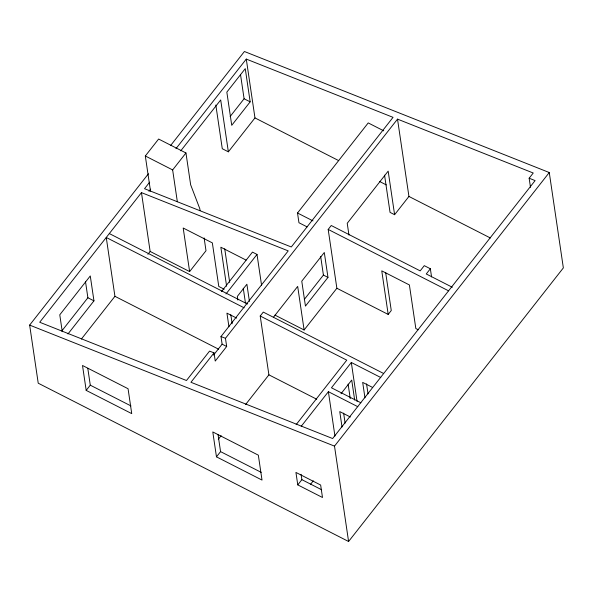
<?xml version="1.0" encoding="UTF-8"?>
<svg xmlns="http://www.w3.org/2000/svg" width="593" height="593" viewBox="0 0 593 593"><rect width="100%" height="100%" fill="white"/><g stroke="black" fill="none" stroke-linecap="round" stroke-linejoin="round"><path stroke-width="0.89" d="M150.496 191.079L145.315 155.989L158.62 139.036L185.957 152.972L190.649 184.786L199.797 208.699L200.071 210.53M170.732 145.367L244.412 51.502L549.266 172.526L563.35 267.903L348.588 541.498L38.226 383.197L29.65 325.097L148.45 173.749M213.539 355.103L222.116 344.17L220.989 336.535L288.22 250.883L141.46 192.621L39.709 322.251L186.469 380.513L209.551 351.108L214.029 352.879L215.237 361.063L226.674 346.497L225.466 338.314L397.518 119.126L533.24 173.008L529.149 178.219L530.49 187.344M149.673 182.155L144.529 188.707L291.289 246.977L393.04 117.347L246.28 59.085L175.973 148.658M148.969 191.317L150.674 189.145M180.739 150.852L220.692 99.943L228.357 151.823L222.279 148.724L215.83 105.043M177.344 201.739L172.645 169.924L185.957 152.972M61.894 330.857L87.883 297.753L85.518 281.749M230.128 116.532L244.094 98.749L240.513 74.525M67.973 333.955L93.953 300.851L90.277 275.953L59.774 314.809L62.272 331.709M250.164 101.848L231.737 125.323L226.837 92.123L245.257 68.647L250.164 101.848L244.094 98.749M81.382 339.055L114.931 296.315L106.251 237.482L244.168 307.826M147.894 254.323L150.148 251.454L141.46 192.621M228.357 151.823L254.968 117.918L246.28 59.085M86.185 390.387L82.509 365.488L128.058 388.726L131.735 413.625L86.185 390.387L90.284 385.176L87.786 368.275M150.148 251.454L189.627 271.587L206.001 250.72L204.118 237.934M221.448 291.63L252.462 252.114L257.014 254.441L261.602 285.5M226 293.95L257.014 254.441M307.107 226.897L298.954 222.738L297.516 213.006L368.223 122.921L383.723 130.823M214.029 352.879L190.946 382.285L332.636 438.538L535.108 180.591L529.149 178.219M245.584 404.552L268.903 374.843L260.216 316.017L263.285 312.103L383.627 373.486M274.959 315.113L304.113 329.982L336.868 288.257L328.181 229.424L331.25 225.51L420.185 270.875L424.277 265.657L430.355 268.755L431.556 276.901M273.432 317.299L297.679 286.412L304.113 329.982M304.276 299.465L323.415 275.078L320.657 256.406M327.973 277.405L305.447 306.092L301.77 281.193L324.297 252.507L327.973 277.405L323.415 275.078M218.283 439.324L221.13 435.699M384.553 175.157L390.046 212.383L394.604 214.703L408.933 196.446L397.518 119.126M216.467 456.84L212.791 431.941L258.34 455.172L262.017 480.071L216.467 456.84L220.559 451.621L218.061 434.728M296.144 424.64L346.764 360.159L260.216 316.017M336.868 288.257L388.193 314.431L391.261 310.517L385.635 272.387M301.207 426.323L328.389 391.691L357.824 406.709M380.75 377.496L351.315 362.486L331.457 387.785L360.892 402.795M430.355 268.755L426.256 273.973L452.326 287.264M340.997 393.759L351.723 380.083L354.673 400.06M297.768 484.881L295.929 472.428L320.65 485.037L322.488 497.49L297.768 484.881L301.867 479.663L301.081 474.326M348.588 541.498L334.504 446.121L549.266 172.526M310.458 484.437L313.289 480.827M220.989 336.535L225.466 338.314M29.65 325.097L334.504 446.121M254.968 117.918L338.707 160.629M379.75 181.562L386.317 184.912M408.933 196.446L490.359 237.978M297.516 213.006L313.008 220.907M328.181 229.424L448.523 290.807M145.315 155.989L172.645 169.924M418.273 329.775L415.826 328.529L409.392 284.951L381.759 270.853L388.193 314.431M246.102 260.105L220.848 247.222L226.615 286.256M224.191 289.221L218.78 286.456L212.346 242.885L183.193 228.016L189.627 271.587M247.674 303.824L245.398 302.66L243.263 288.228M109.32 233.568L247.237 303.92M236.651 318.1L226.934 313.148L228.942 326.765M372.397 387.34L362.679 382.389L364.962 397.821M222.116 344.17L226.674 346.497M114.931 296.315L218.565 349.173M268.903 374.843L316.706 399.23M350.381 417.02L339.752 411.594L342.028 427.027M87.883 297.753L93.953 300.851M301.867 479.663L321.643 489.751M90.284 385.176L130.949 405.916M220.559 451.621L261.231 472.369M394.604 214.703L388.17 171.132L347.224 223.294L348.966 235.095M366.556 383.923L368.031 393.908M351.315 362.486L357.06 401.402M348.113 384.116L350.255 398.644M343.629 413.128L345.096 423.12M328.389 391.691L334.934 436.04M249.423 301.377L246.888 284.232L237.319 296.426L237.852 300.036M224.725 248.756L229.684 282.342M230.81 314.683L232.152 323.763"/></g></svg>
